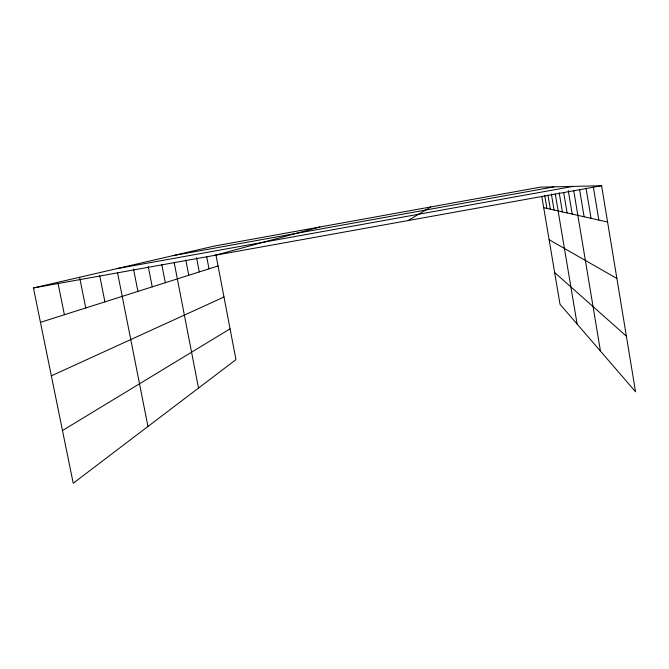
<?xml version="1.0" encoding="UTF-8"?>
<svg xmlns="http://www.w3.org/2000/svg" width="669" height="669" viewBox="0 0 669 669"><rect width="100%" height="100%" fill="white"/><g stroke="black" fill="none" stroke-linecap="round" stroke-linejoin="round"><path stroke-width="1" d="M62.485 430.535L230.069 328.847M408.123 220.561L430.711 206.964M51.346 375.827L223.99 297.011M40.449 322.341L218.052 265.969M215.042 255.29L319.891 226.983M215.962 255.031L235.956 359.621L73.222 483.252L33.45 287.963L214.256 246.075L540.243 187.169L601.607 185.748L635.55 391.766L560.012 304.261L541.798 196.402M172.845 255.667L554.074 186.852M116.74 268.67L573.032 186.408M33.45 287.963L601.607 185.748M543.705 207.691L607.586 222.033M549.107 239.694L616.885 278.471M554.651 272.526L626.393 336.173M58.044 283.33L64.391 314.748M79.594 277.275L85.749 307.966M117.527 272.626L147.966 426.471M99.723 275.762L104.916 301.886M133.524 269.03L137.923 291.408M161.789 264.556L165.327 282.711M148.275 266.647L152.231 286.867M185.823 260.074L188.758 275.277M174.216 262.733L198.526 388.062M206.754 257.047L209.021 268.846M196.527 257.64L199.278 271.932M544.675 195.214L546.899 208.41M568.29 190.615L572.212 214.088M563.699 192.714L567.078 212.943M559.2 192.789L562.403 211.889M555.253 193.868L577.121 324.08M551.365 193.96L554.066 210.016M547.961 195.08L550.336 209.18M593.353 186.944L598.822 220.068M586.044 188.131L591.045 218.32M579.538 189.319L584.104 216.764M573.693 190.406L600.478 351.141"/></g></svg>
